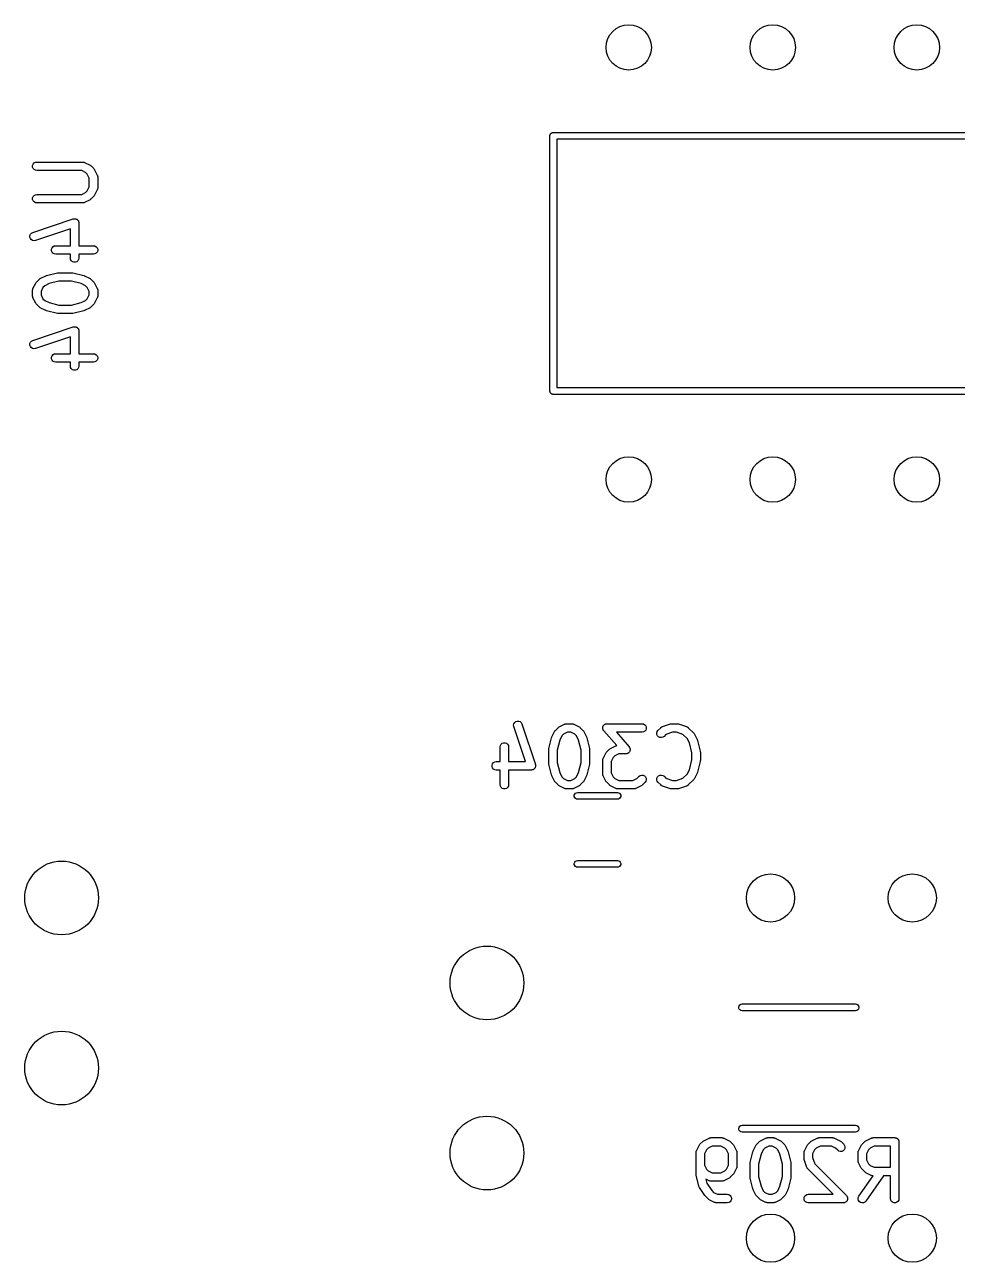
# Model space of a CAD drawing. Extents: x 25 to 326, y -201 to -21.
# Drawn here: x 59.35 to 75.79, y -133.43 to -111.6 of the extents above; entities that cross this region are included whole.
import ezdxf

# ---------------------------------------------------------------- set-up
doc = ezdxf.new("R2010")
doc.units = 0
doc.header["$MEASUREMENT"] = 0
doc.layers.add('BLACK', color=7, linetype='CONTINUOUS')

msp = doc.modelspace()

# ---------------------------------------------------------------- linework, layer by layer
at = {"layer": 'Black'}
for p, q in [((68.61, -113.56), (68.6109, -113.555)), ((68.61, -118.06), (68.61, -113.56)), ((68.6109, -113.55), (68.6127, -113.545)), ((68.6109, -113.555), (68.6109, -113.55)), ((68.6127, -113.545), (68.6136, -113.539)), ((68.6136, -113.539), (68.6162, -113.535)), ((68.6162, -113.535), (68.618, -113.53)), ((68.618, -113.53), (68.6214, -113.526)), ((68.6214, -113.526), (68.624, -113.521)), ((68.624, -113.521), (68.6281, -113.518)), ((68.6281, -113.518), (68.6314, -113.514)), ((68.6314, -113.514), (68.636, -113.511)), ((68.636, -113.511), (68.64, -113.508)), ((68.64, -113.508), (68.6449, -113.506)), ((68.6449, -113.506), (68.6495, -113.504)), ((68.6495, -113.504), (68.6547, -113.503)), ((68.6547, -113.503), (68.6596, -113.501)), ((68.6596, -113.501), (68.6648, -113.501)), ((68.6648, -113.501), (68.67, -113.5)), ((68.67, -113.5), (89.11, -113.5)), ((68.73, -113.62), (68.73, -118)), ((89.05, -113.62), (68.73, -113.62)), ((59.4885, -114.083), (59.4974, -114.058)), ((59.4885, -114.109), (59.4885, -114.083)), ((59.4974, -114.133), (59.4885, -114.109)), ((59.4974, -114.058), (59.5142, -114.038)), ((59.5142, -114.153), (59.4974, -114.133)), ((59.5142, -114.038), (59.5367, -114.025)), ((59.5367, -114.025), (59.5624, -114.021)), ((59.5624, -114.021), (60.3719, -114.021)), ((60.3719, -114.021), (60.3762, -114.021)), ((60.3762, -114.021), (60.3805, -114.021)), ((60.3805, -114.021), (60.3889, -114.024)), ((60.3889, -114.024), (60.3976, -114.025)), ((60.3976, -114.025), (60.4013, -114.027)), ((60.4013, -114.027), (60.4054, -114.029)), ((60.4054, -114.029), (60.5007, -114.076)), ((60.5007, -114.076), (60.5103, -114.083)), ((60.5103, -114.083), (60.5202, -114.09)), ((60.5202, -114.09), (60.5678, -114.138)), ((60.5678, -114.138), (60.5747, -114.148)), ((59.5367, -114.166), (59.5142, -114.153)), ((59.5624, -114.171), (59.5367, -114.166)), ((60.3542, -114.171), (59.5624, -114.171)), ((60.4227, -114.205), (60.3542, -114.171)), ((60.4531, -114.235), (60.4227, -114.205)), ((60.4874, -114.304), (60.4531, -114.235)), ((60.4874, -114.459), (60.4874, -114.304)), ((60.5747, -114.148), (60.5818, -114.157)), ((60.5818, -114.157), (60.6295, -114.253)), ((60.6295, -114.253), (60.6307, -114.257)), ((60.6307, -114.257), (60.6329, -114.261)), ((60.6329, -114.261), (60.6344, -114.269)), ((60.6344, -114.269), (60.6369, -114.278)), ((60.6369, -114.278), (60.6366, -114.282)), ((60.6366, -114.282), (60.6374, -114.286)), ((60.6374, -114.286), (60.6374, -114.477)), ((60.3542, -114.592), (60.4227, -114.558)), ((60.4227, -114.558), (60.4531, -114.527)), ((60.4531, -114.527), (60.4874, -114.459)), ((60.6295, -114.51), (60.5818, -114.605)), ((60.6307, -114.506), (60.6295, -114.51)), ((60.6329, -114.502), (60.6307, -114.506)), ((60.6344, -114.494), (60.6329, -114.502)), ((60.6369, -114.485), (60.6344, -114.494)), ((60.6374, -114.477), (60.6366, -114.481)), ((60.6366, -114.481), (60.6369, -114.485)), ((59.4885, -114.654), (59.4974, -114.63)), ((59.4885, -114.68), (59.4885, -114.654)), ((59.4974, -114.705), (59.4885, -114.68)), ((59.4974, -114.63), (59.5142, -114.61)), ((59.5142, -114.725), (59.4974, -114.705)), ((59.5142, -114.61), (59.5367, -114.597)), ((59.5367, -114.738), (59.5142, -114.725)), ((59.5367, -114.597), (59.5624, -114.592)), ((59.5624, -114.742), (59.5367, -114.738)), ((59.5624, -114.592), (60.3542, -114.592)), ((60.3719, -114.742), (59.5624, -114.742)), ((60.3762, -114.741), (60.3719, -114.742)), ((60.3805, -114.742), (60.3762, -114.741)), ((60.3889, -114.739), (60.3805, -114.742)), ((60.3976, -114.738), (60.3889, -114.739)), ((60.4013, -114.735), (60.3976, -114.738)), ((60.4054, -114.734), (60.4013, -114.735)), ((60.5007, -114.687), (60.4054, -114.734)), ((60.5103, -114.679), (60.5007, -114.687)), ((60.5202, -114.673), (60.5103, -114.679)), ((60.5678, -114.625), (60.5202, -114.673)), ((60.5747, -114.615), (60.5678, -114.625)), ((60.5818, -114.605), (60.5747, -114.615)), ((59.491, -115.263), (60.2053, -115.025)), ((60.154, -115.2), (59.5385, -115.405)), ((60.154, -115.497), (60.154, -115.2)), ((60.2053, -115.025), (60.2108, -115.024)), ((60.2108, -115.024), (60.216, -115.022)), ((60.216, -115.022), (60.2236, -115.022)), ((60.2236, -115.022), (60.2311, -115.021)), ((60.2311, -115.021), (60.2365, -115.022)), ((60.2365, -115.022), (60.2421, -115.022)), ((60.2421, -115.022), (60.2492, -115.024)), ((60.2492, -115.024), (60.2566, -115.026)), ((60.2566, -115.026), (60.2613, -115.029)), ((60.2613, -115.029), (60.2665, -115.031)), ((60.2665, -115.031), (60.2724, -115.036)), ((60.2724, -115.036), (60.2788, -115.04)), ((60.2788, -115.04), (60.2823, -115.044)), ((60.2823, -115.044), (60.2865, -115.048)), ((60.2865, -115.048), (60.2903, -115.054)), ((60.2903, -115.054), (60.295, -115.06)), ((60.295, -115.06), (60.2968, -115.065)), ((60.2968, -115.065), (60.2995, -115.07)), ((60.2995, -115.07), (60.3008, -115.078)), ((60.3008, -115.078), (60.3032, -115.085)), ((60.3032, -115.085), (60.3031, -115.09)), ((60.3031, -115.09), (60.304, -115.096)), ((60.304, -115.096), (60.304, -115.497)), ((59.4406, -115.345), (59.4413, -115.319)), ((59.4488, -115.37), (59.4406, -115.345)), ((59.4413, -115.319), (59.4509, -115.295)), ((59.465, -115.39), (59.4488, -115.37)), ((59.4509, -115.295), (59.4681, -115.275)), ((59.4872, -115.404), (59.465, -115.39)), ((59.4681, -115.275), (59.491, -115.263)), ((59.5127, -115.409), (59.4872, -115.404)), ((59.5385, -115.405), (59.5127, -115.409)), ((59.8219, -115.559), (59.8308, -115.534)), ((59.8219, -115.585), (59.8219, -115.559)), ((59.8308, -115.609), (59.8219, -115.585)), ((59.8308, -115.534), (59.8475, -115.514)), ((59.8475, -115.629), (59.8308, -115.609)), ((59.8475, -115.514), (59.8701, -115.501)), ((59.8701, -115.642), (59.8475, -115.629)), ((59.8701, -115.501), (59.8957, -115.497)), ((59.8957, -115.647), (59.8701, -115.642)), ((59.8957, -115.497), (60.154, -115.497)), ((60.154, -115.647), (59.8957, -115.647)), ((60.154, -115.715), (60.154, -115.647)), ((60.304, -115.497), (60.5624, -115.497)), ((60.5624, -115.647), (60.304, -115.647)), ((60.304, -115.647), (60.304, -115.715)), ((60.5624, -115.497), (60.588, -115.501)), ((60.588, -115.642), (60.5624, -115.647)), ((60.588, -115.501), (60.6106, -115.514)), ((60.6106, -115.629), (60.588, -115.642)), ((60.6106, -115.514), (60.6273, -115.534)), ((60.6273, -115.609), (60.6106, -115.629)), ((60.6273, -115.534), (60.6362, -115.559)), ((60.6362, -115.585), (60.6273, -115.609)), ((60.6362, -115.559), (60.6362, -115.585)), ((60.1586, -115.74), (60.154, -115.715)), ((60.1716, -115.763), (60.1586, -115.74)), ((60.1915, -115.78), (60.1716, -115.763)), ((60.216, -115.789), (60.1915, -115.78)), ((60.2421, -115.789), (60.216, -115.789)), ((60.2665, -115.78), (60.2421, -115.789)), ((60.2865, -115.763), (60.2665, -115.78)), ((60.2995, -115.74), (60.2865, -115.763)), ((60.304, -115.715), (60.2995, -115.74)), ((59.557, -116.138), (59.6046, -116.09)), ((59.6046, -116.09), (59.6144, -116.083)), ((59.6144, -116.083), (59.6241, -116.076)), ((59.6241, -116.076), (59.7193, -116.029)), ((59.7193, -116.029), (59.7272, -116.026)), ((59.7272, -116.026), (59.7347, -116.023)), ((59.7347, -116.023), (59.9251, -115.975)), ((59.9251, -115.975), (59.9343, -115.975)), ((59.9343, -115.975), (59.9433, -115.973)), ((59.9433, -115.973), (60.1814, -115.973)), ((60.1814, -115.973), (60.1905, -115.975)), ((60.1905, -115.975), (60.1996, -115.975)), ((60.1996, -115.975), (60.3901, -116.023)), ((60.3901, -116.023), (60.3976, -116.026)), ((60.3976, -116.026), (60.4054, -116.029)), ((60.4054, -116.029), (60.5007, -116.076)), ((60.5007, -116.076), (60.5103, -116.083)), ((60.5103, -116.083), (60.5202, -116.09)), ((60.5202, -116.09), (60.5678, -116.138)), ((59.4874, -116.286), (59.4881, -116.282)), ((59.4874, -116.381), (59.4874, -116.286)), ((59.4879, -116.278), (59.4904, -116.269)), ((59.4881, -116.282), (59.4879, -116.278)), ((59.4904, -116.269), (59.4919, -116.261)), ((59.4919, -116.261), (59.4941, -116.257)), ((59.4941, -116.257), (59.4953, -116.253)), ((59.4953, -116.253), (59.5429, -116.157)), ((59.5429, -116.157), (59.5501, -116.148)), ((59.5501, -116.148), (59.557, -116.138)), ((59.6716, -116.235), (59.6374, -116.304)), ((59.6374, -116.304), (59.6374, -116.364)), ((59.702, -116.205), (59.6716, -116.235)), ((59.779, -116.166), (59.702, -116.205)), ((59.9526, -116.123), (59.779, -116.166)), ((60.1722, -116.123), (59.9526, -116.123)), ((60.3457, -116.166), (60.1722, -116.123)), ((60.4227, -116.205), (60.3457, -116.166)), ((60.4531, -116.235), (60.4227, -116.205)), ((60.4874, -116.304), (60.4531, -116.235)), ((60.4874, -116.364), (60.4874, -116.304)), ((60.5678, -116.138), (60.5747, -116.148)), ((60.5747, -116.148), (60.5818, -116.157)), ((60.5818, -116.157), (60.6295, -116.253)), ((60.6295, -116.253), (60.6307, -116.257)), ((60.6307, -116.257), (60.6329, -116.261)), ((60.6329, -116.261), (60.6344, -116.269)), ((60.6344, -116.269), (60.6369, -116.278)), ((60.6369, -116.278), (60.6366, -116.282)), ((60.6366, -116.282), (60.6374, -116.286)), ((60.6374, -116.286), (60.6374, -116.381)), ((59.4881, -116.386), (59.4874, -116.381)), ((59.4879, -116.39), (59.4881, -116.386)), ((59.4904, -116.398), (59.4879, -116.39)), ((59.4919, -116.407), (59.4904, -116.398)), ((59.4941, -116.411), (59.4919, -116.407)), ((59.4953, -116.415), (59.4941, -116.411)), ((59.5429, -116.51), (59.4953, -116.415)), ((59.5501, -116.52), (59.5429, -116.51)), ((59.557, -116.53), (59.5501, -116.52)), ((59.6046, -116.577), (59.557, -116.53)), ((59.6374, -116.364), (59.6716, -116.432)), ((59.6716, -116.432), (59.702, -116.463)), ((59.702, -116.463), (59.779, -116.501)), ((59.779, -116.501), (59.9526, -116.545)), ((59.9526, -116.545), (60.1722, -116.545)), ((60.1722, -116.545), (60.3457, -116.501)), ((60.3457, -116.501), (60.4227, -116.463)), ((60.4227, -116.463), (60.4531, -116.432)), ((60.4531, -116.432), (60.4874, -116.364)), ((60.5678, -116.53), (60.5202, -116.577)), ((60.5747, -116.52), (60.5678, -116.53)), ((60.5818, -116.51), (60.5747, -116.52)), ((60.6295, -116.415), (60.5818, -116.51)), ((60.6307, -116.411), (60.6295, -116.415)), ((60.6329, -116.407), (60.6307, -116.411)), ((60.6344, -116.398), (60.6329, -116.407)), ((60.6369, -116.39), (60.6344, -116.398)), ((60.6374, -116.381), (60.6366, -116.386)), ((60.6366, -116.386), (60.6369, -116.39)), ((59.6144, -116.584), (59.6046, -116.577)), ((59.6241, -116.591), (59.6144, -116.584)), ((59.7193, -116.639), (59.6241, -116.591)), ((59.7272, -116.641), (59.7193, -116.639)), ((59.7347, -116.645), (59.7272, -116.641)), ((59.9251, -116.692), (59.7347, -116.645)), ((59.9343, -116.693), (59.9251, -116.692)), ((59.9433, -116.695), (59.9343, -116.693)), ((60.1814, -116.695), (59.9433, -116.695)), ((60.1905, -116.693), (60.1814, -116.695)), ((60.1996, -116.692), (60.1905, -116.693)), ((60.3901, -116.645), (60.1996, -116.692)), ((60.3976, -116.641), (60.3901, -116.645)), ((60.4054, -116.639), (60.3976, -116.641)), ((60.5007, -116.591), (60.4054, -116.639)), ((60.5103, -116.584), (60.5007, -116.591)), ((60.5202, -116.577), (60.5103, -116.584)), ((59.491, -117.167), (60.2053, -116.929)), ((60.2053, -116.929), (60.2108, -116.929)), ((60.2108, -116.929), (60.216, -116.927)), ((60.216, -116.927), (60.2236, -116.927)), ((60.2236, -116.927), (60.2311, -116.926)), ((60.2311, -116.926), (60.2365, -116.927)), ((60.2365, -116.927), (60.2421, -116.927)), ((60.2421, -116.927), (60.2492, -116.929)), ((60.2492, -116.929), (60.2566, -116.931)), ((60.2566, -116.931), (60.2613, -116.934)), ((60.2613, -116.934), (60.2665, -116.936)), ((60.2665, -116.936), (60.2724, -116.94)), ((60.2724, -116.94), (60.2788, -116.944)), ((60.2788, -116.944), (60.2823, -116.949)), ((60.2823, -116.949), (60.2865, -116.952)), ((60.2865, -116.952), (60.2903, -116.959)), ((60.2903, -116.959), (60.295, -116.965)), ((60.295, -116.965), (60.2968, -116.97)), ((60.2968, -116.97), (60.2995, -116.975)), ((60.2995, -116.975), (60.3008, -116.982)), ((60.3008, -116.982), (60.3032, -116.989)), ((59.4413, -117.224), (59.4509, -117.199)), ((59.4509, -117.199), (59.4681, -117.18)), ((59.4681, -117.18), (59.491, -117.167)), ((60.154, -117.105), (59.5385, -117.31)), ((60.154, -117.402), (60.154, -117.105)), ((60.3032, -116.989), (60.3031, -116.995)), ((60.3031, -116.995), (60.304, -117)), ((60.304, -117), (60.304, -117.402)), ((59.4406, -117.25), (59.4413, -117.224)), ((59.4488, -117.274), (59.4406, -117.25)), ((59.465, -117.295), (59.4488, -117.274)), ((59.4872, -117.308), (59.465, -117.295)), ((59.5127, -117.314), (59.4872, -117.308)), ((59.5385, -117.31), (59.5127, -117.314)), ((59.8475, -117.419), (59.8701, -117.406)), ((59.8701, -117.406), (59.8957, -117.402)), ((59.8957, -117.402), (60.154, -117.402)), ((60.304, -117.402), (60.5624, -117.402)), ((60.5624, -117.402), (60.588, -117.406)), ((60.588, -117.406), (60.6106, -117.419)), ((59.8219, -117.464), (59.8308, -117.439)), ((59.8219, -117.49), (59.8219, -117.464)), ((59.8308, -117.514), (59.8219, -117.49)), ((59.8308, -117.439), (59.8475, -117.419)), ((59.8475, -117.534), (59.8308, -117.514)), ((59.8701, -117.547), (59.8475, -117.534)), ((59.8957, -117.552), (59.8701, -117.547)), ((60.154, -117.552), (59.8957, -117.552)), ((60.154, -117.62), (60.154, -117.552)), ((60.1586, -117.645), (60.154, -117.62)), ((60.304, -117.62), (60.2995, -117.645)), ((60.5624, -117.552), (60.304, -117.552)), ((60.304, -117.552), (60.304, -117.62)), ((60.588, -117.547), (60.5624, -117.552)), ((60.6106, -117.534), (60.588, -117.547)), ((60.6106, -117.419), (60.6273, -117.439)), ((60.6273, -117.514), (60.6106, -117.534)), ((60.6273, -117.439), (60.6362, -117.464)), ((60.6362, -117.49), (60.6273, -117.514)), ((60.6362, -117.464), (60.6362, -117.49)), ((60.1716, -117.668), (60.1586, -117.645)), ((60.1915, -117.684), (60.1716, -117.668)), ((60.216, -117.693), (60.1915, -117.684)), ((60.2421, -117.693), (60.216, -117.693)), ((60.2665, -117.684), (60.2421, -117.693)), ((60.2865, -117.668), (60.2665, -117.684)), ((60.2995, -117.645), (60.2865, -117.668)), ((68.6109, -118.065), (68.61, -118.06)), ((68.6109, -118.07), (68.6109, -118.065)), ((68.6127, -118.075), (68.6109, -118.07)), ((68.73, -118), (89.05, -118)), ((68.6136, -118.081), (68.6127, -118.075)), ((68.6162, -118.085), (68.6136, -118.081)), ((68.618, -118.09), (68.6162, -118.085)), ((68.6214, -118.094), (68.618, -118.09)), ((68.624, -118.099), (68.6214, -118.094)), ((68.6281, -118.102), (68.624, -118.099)), ((68.6314, -118.106), (68.6281, -118.102)), ((68.636, -118.109), (68.6314, -118.106)), ((68.64, -118.112), (68.636, -118.109)), ((68.6449, -118.114), (68.64, -118.112)), ((68.6495, -118.116), (68.6449, -118.114)), ((68.6547, -118.117), (68.6495, -118.116)), ((68.6596, -118.119), (68.6547, -118.117)), ((68.6648, -118.119), (68.6596, -118.119)), ((68.67, -118.12), (68.6648, -118.119)), ((89.11, -118.12), (68.67, -118.12)), ((67.9703, -123.953), (67.9755, -123.927)), ((67.9741, -123.978), (67.9703, -123.953)), ((67.9755, -123.927), (67.9891, -123.905)), ((67.9891, -123.905), (68.0095, -123.889)), ((68.0095, -123.889), (68.0342, -123.881)), ((68.0342, -123.881), (68.0603, -123.881)), ((68.0603, -123.881), (68.0845, -123.891)), ((68.0845, -123.891), (68.104, -123.908)), ((68.104, -123.908), (68.1164, -123.931)), ((68.1164, -123.931), (68.3545, -124.645)), ((68.7736, -123.983), (68.8688, -123.935)), ((68.8688, -123.935), (68.873, -123.934)), ((68.873, -123.934), (68.8767, -123.932)), ((68.8767, -123.932), (68.8854, -123.93)), ((68.8854, -123.93), (68.8938, -123.928)), ((68.8938, -123.928), (68.8981, -123.928)), ((68.8981, -123.928), (68.9024, -123.927)), ((68.9024, -123.927), (68.9976, -123.927)), ((68.9976, -123.927), (69.0019, -123.928)), ((69.0019, -123.928), (69.0062, -123.928)), ((69.0062, -123.928), (69.0146, -123.93)), ((69.0146, -123.93), (69.0233, -123.932)), ((69.0233, -123.932), (69.027, -123.934)), ((69.027, -123.934), (69.0312, -123.935)), ((69.0312, -123.935), (69.1264, -123.983)), ((69.5492, -123.972), (69.5517, -123.965)), ((69.5517, -123.965), (69.5554, -123.96)), ((69.5554, -123.96), (69.5582, -123.955)), ((69.5582, -123.955), (69.5637, -123.951)), ((69.5637, -123.951), (69.5685, -123.945)), ((69.5685, -123.945), (69.5735, -123.942)), ((69.5735, -123.942), (69.5778, -123.938)), ((69.5778, -123.938), (69.5847, -123.936)), ((69.5847, -123.936), (69.591, -123.932)), ((69.591, -123.932), (69.5967, -123.931)), ((69.5967, -123.931), (69.6021, -123.929)), ((69.6021, -123.929), (69.6094, -123.929)), ((69.6094, -123.929), (69.6167, -123.927)), ((69.6167, -123.927), (70.2357, -123.927)), ((70.2357, -123.927), (70.2614, -123.932)), ((70.2614, -123.932), (70.2839, -123.945)), ((70.2839, -123.945), (70.3007, -123.965)), ((70.3007, -123.965), (70.3096, -123.989)), ((70.5929, -123.979), (70.7358, -123.931)), ((70.7358, -123.931), (70.7477, -123.929)), ((70.7477, -123.929), (70.7595, -123.927)), ((70.7595, -123.927), (70.8548, -123.927)), ((70.8548, -123.927), (70.8666, -123.929)), ((70.8666, -123.929), (70.8785, -123.931)), ((70.8785, -123.931), (71.0213, -123.979)), ((68.1793, -124.594), (67.9741, -123.978)), ((68.5915, -124.365), (68.6391, -124.175)), ((68.6391, -124.175), (68.6425, -124.167)), ((68.6425, -124.167), (68.6448, -124.159)), ((68.6448, -124.159), (68.6924, -124.064)), ((68.6924, -124.064), (68.6996, -124.054)), ((68.6996, -124.054), (68.7065, -124.045)), ((68.7065, -124.045), (68.7541, -123.997)), ((68.7541, -123.997), (68.7639, -123.99)), ((68.7639, -123.99), (68.7736, -123.983)), ((68.8212, -124.142), (68.7827, -124.219)), ((68.8516, -124.112), (68.8212, -124.142)), ((68.9201, -124.077), (68.8516, -124.112)), ((68.9799, -124.077), (68.9201, -124.077)), ((69.0484, -124.112), (68.9799, -124.077)), ((69.0788, -124.142), (69.0484, -124.112)), ((69.1173, -124.219), (69.0788, -124.142)), ((69.1264, -123.983), (69.1361, -123.99)), ((69.1361, -123.99), (69.1459, -123.997)), ((69.1459, -123.997), (69.1935, -124.045)), ((69.1935, -124.045), (69.2004, -124.054)), ((69.2004, -124.054), (69.2076, -124.064)), ((69.2076, -124.064), (69.2552, -124.159)), ((69.2552, -124.159), (69.2575, -124.167)), ((69.2575, -124.167), (69.2609, -124.175)), ((69.2609, -124.175), (69.3085, -124.365)), ((69.5417, -124.004), (69.5428, -123.997)), ((69.5428, -124.01), (69.5417, -124.004)), ((69.5428, -123.989), (69.5448, -123.984)), ((69.5428, -123.997), (69.5428, -123.989)), ((69.5428, -124.015), (69.5428, -124.01)), ((69.5453, -124.022), (69.5428, -124.015)), ((69.5448, -123.984), (69.5457, -123.978)), ((69.5467, -124.029), (69.5453, -124.022)), ((69.5457, -123.978), (69.5492, -123.972)), ((69.5497, -124.034), (69.5467, -124.029)), ((69.5517, -124.04), (69.5497, -124.034)), ((69.5564, -124.045), (69.5517, -124.04)), ((69.5602, -124.052), (69.5564, -124.045)), ((69.7877, -124.312), (69.5602, -124.052)), ((70.2357, -124.077), (69.7819, -124.077)), ((69.7819, -124.077), (70.0064, -124.334)), ((70.2614, -124.073), (70.2357, -124.077)), ((70.2839, -124.06), (70.2614, -124.073)), ((70.3007, -124.04), (70.2839, -124.06)), ((70.3096, -124.015), (70.3007, -124.04)), ((70.3096, -123.989), (70.3096, -124.015)), ((70.4943, -124.091), (70.5011, -124.066)), ((70.4966, -124.117), (70.4943, -124.091)), ((70.5076, -124.141), (70.4966, -124.117)), ((70.5011, -124.066), (70.516, -124.045)), ((70.526, -124.159), (70.5076, -124.141)), ((70.516, -124.045), (70.5636, -123.997)), ((70.5496, -124.17), (70.526, -124.159)), ((70.5756, -124.172), (70.5496, -124.17)), ((70.5636, -123.997), (70.5672, -123.994)), ((70.5672, -123.994), (70.57, -123.991)), ((70.57, -123.991), (70.5778, -123.987)), ((70.6007, -124.166), (70.5756, -124.172)), ((70.5778, -123.987), (70.585, -123.982)), ((70.585, -123.982), (70.5891, -123.981)), ((70.5891, -123.981), (70.5929, -123.979)), ((70.6221, -124.151), (70.6007, -124.166)), ((70.6572, -124.116), (70.6221, -124.151)), ((70.7717, -124.077), (70.6572, -124.116)), ((70.8426, -124.077), (70.7717, -124.077)), ((70.9571, -124.116), (70.8426, -124.077)), ((71.0312, -124.19), (70.9571, -124.116)), ((71.0213, -123.979), (71.0251, -123.981)), ((71.0251, -123.981), (71.0293, -123.982)), ((71.0293, -123.982), (71.0365, -123.987)), ((71.0365, -123.987), (71.0442, -123.991)), ((71.0442, -123.991), (71.0471, -123.994)), ((71.0471, -123.994), (71.0507, -123.997)), ((71.0507, -123.997), (71.1459, -124.092)), ((71.1459, -124.092), (71.1528, -124.102)), ((71.1528, -124.102), (71.1599, -124.112)), ((71.1599, -124.112), (71.2076, -124.207)), ((67.7321, -124.336), (67.7367, -124.31)), ((67.7321, -124.594), (67.7321, -124.336)), ((67.7367, -124.31), (67.7497, -124.288)), ((67.7497, -124.288), (67.7696, -124.271)), ((67.7696, -124.271), (67.7941, -124.262)), ((67.7941, -124.262), (67.8202, -124.262)), ((67.8202, -124.262), (67.8446, -124.271)), ((67.8446, -124.271), (67.8646, -124.288)), ((67.8646, -124.288), (67.8776, -124.31)), ((67.8776, -124.31), (67.8821, -124.336)), ((67.8821, -124.336), (67.8821, -124.594)), ((68.5893, -124.383), (68.5909, -124.374)), ((68.5893, -124.621), (68.5893, -124.383)), ((68.5909, -124.374), (68.5915, -124.365)), ((68.7827, -124.219), (68.7393, -124.393)), ((68.7393, -124.393), (68.7393, -124.612)), ((69.1607, -124.393), (69.1173, -124.219)), ((69.1607, -124.612), (69.1607, -124.393)), ((69.3085, -124.365), (69.3091, -124.374)), ((69.3091, -124.374), (69.3107, -124.383)), ((69.3107, -124.383), (69.3107, -124.621)), ((69.6113, -124.426), (69.6589, -124.378)), ((69.6589, -124.378), (69.6687, -124.371)), ((69.6687, -124.371), (69.6784, -124.364)), ((69.6784, -124.364), (69.7736, -124.316)), ((69.7736, -124.316), (69.7777, -124.315)), ((69.7777, -124.315), (69.7815, -124.313)), ((69.7815, -124.313), (69.7877, -124.312)), ((70.0064, -124.334), (70.0102, -124.34)), ((70.0102, -124.34), (70.015, -124.346)), ((70.015, -124.346), (70.0169, -124.351)), ((70.0169, -124.351), (70.0199, -124.356)), ((70.0199, -124.356), (70.0214, -124.363)), ((70.0219, -124.402), (70.021, -124.408)), ((70.0214, -124.363), (70.0239, -124.37)), ((70.0239, -124.396), (70.0219, -124.402)), ((70.0239, -124.37), (70.0239, -124.376)), ((70.0239, -124.376), (70.025, -124.382)), ((70.025, -124.382), (70.0239, -124.389)), ((70.0239, -124.389), (70.0239, -124.396)), ((71.0697, -124.267), (71.0312, -124.19)), ((71.1131, -124.44), (71.0697, -124.267)), ((71.2076, -124.207), (71.2099, -124.215)), ((71.2099, -124.215), (71.2132, -124.222)), ((71.2132, -124.222), (71.2609, -124.413)), ((67.5993, -124.632), (67.6161, -124.612)), ((67.6161, -124.612), (67.6386, -124.599)), ((67.6386, -124.599), (67.6643, -124.594)), ((67.6643, -124.594), (67.7321, -124.594)), ((67.8821, -124.594), (68.1793, -124.594)), ((68.7393, -124.612), (68.7827, -124.786)), ((69.1173, -124.786), (69.1607, -124.612)), ((69.5417, -124.574), (69.5424, -124.57)), ((69.5417, -124.812), (69.5417, -124.574)), ((69.5422, -124.565), (69.5447, -124.557)), ((69.5424, -124.57), (69.5422, -124.565)), ((69.5447, -124.557), (69.5462, -124.548)), ((69.5462, -124.548), (69.5484, -124.544)), ((69.5484, -124.544), (69.5496, -124.54)), ((69.5496, -124.54), (69.5972, -124.445)), ((69.5972, -124.445), (69.6044, -124.435)), ((69.6044, -124.435), (69.6113, -124.426)), ((69.7259, -124.523), (69.6917, -124.592)), ((69.6917, -124.592), (69.6917, -124.794)), ((69.7563, -124.493), (69.7259, -124.523)), ((69.8248, -124.458), (69.7563, -124.493)), ((69.95, -124.458), (69.8248, -124.458)), ((69.9572, -124.457), (69.95, -124.458)), ((69.9646, -124.457), (69.9572, -124.457)), ((69.97, -124.455), (69.9646, -124.457)), ((69.9757, -124.454), (69.97, -124.455)), ((69.982, -124.45), (69.9757, -124.454)), ((69.9888, -124.447), (69.982, -124.45)), ((69.9932, -124.444), (69.9888, -124.447)), ((69.9982, -124.441), (69.9932, -124.444)), ((70.0029, -124.435), (69.9982, -124.441)), ((70.0084, -124.43), (70.0029, -124.435)), ((70.0112, -124.425), (70.0084, -124.43)), ((70.015, -124.421), (70.0112, -124.425)), ((70.0175, -124.414), (70.015, -124.421)), ((70.021, -124.408), (70.0175, -124.414)), ((71.0697, -124.738), (71.1131, -124.565)), ((71.1131, -124.565), (71.1131, -124.44)), ((71.2609, -124.592), (71.2132, -124.782)), ((71.2609, -124.413), (71.2615, -124.422)), ((71.2615, -124.583), (71.2609, -124.592)), ((71.2615, -124.422), (71.2631, -124.431)), ((71.2631, -124.574), (71.2615, -124.583)), ((71.2631, -124.431), (71.2631, -124.574)), ((67.5904, -124.656), (67.5993, -124.632)), ((67.5904, -124.682), (67.5904, -124.656)), ((67.5993, -124.707), (67.5904, -124.682)), ((67.6161, -124.727), (67.5993, -124.707)), ((67.6386, -124.74), (67.6161, -124.727)), ((67.6643, -124.744), (67.6386, -124.74)), ((67.7321, -124.744), (67.6643, -124.744)), ((67.7321, -125.002), (67.7321, -124.744)), ((68.2833, -124.744), (67.8821, -124.744)), ((67.8821, -124.744), (67.8821, -125.002)), ((68.2888, -124.743), (68.2833, -124.744)), ((68.2943, -124.743), (68.2888, -124.743)), ((68.3015, -124.741), (68.2943, -124.743)), ((68.309, -124.74), (68.3015, -124.741)), ((68.3138, -124.737), (68.309, -124.74)), ((68.319, -124.735), (68.3138, -124.737)), ((68.325, -124.73), (68.319, -124.735)), ((68.3315, -124.727), (68.325, -124.73)), ((68.3351, -124.722), (68.3315, -124.727)), ((68.3394, -124.719), (68.3351, -124.722)), ((68.3434, -124.712), (68.3394, -124.719)), ((68.3483, -124.707), (68.3434, -124.712)), ((68.3502, -124.701), (68.3483, -124.707)), ((68.3531, -124.697), (68.3502, -124.701)), ((68.3546, -124.689), (68.3531, -124.697)), ((68.3545, -124.645), (68.3553, -124.651)), ((68.3572, -124.682), (68.3546, -124.689)), ((68.3553, -124.651), (68.3572, -124.656)), ((68.3572, -124.656), (68.3572, -124.664)), ((68.3572, -124.664), (68.3583, -124.671)), ((68.3583, -124.671), (68.3572, -124.677)), ((68.3572, -124.677), (68.3572, -124.682)), ((68.5909, -124.63), (68.5893, -124.621)), ((68.5915, -124.64), (68.5909, -124.63)), ((68.6391, -124.83), (68.5915, -124.64)), ((68.6425, -124.838), (68.6391, -124.83)), ((68.6448, -124.845), (68.6425, -124.838)), ((68.7827, -124.786), (68.8212, -124.863)), ((69.0788, -124.863), (69.1173, -124.786)), ((69.2575, -124.838), (69.2552, -124.845)), ((69.2609, -124.83), (69.2575, -124.838)), ((69.3085, -124.64), (69.2609, -124.83)), ((69.3091, -124.63), (69.3085, -124.64)), ((69.3107, -124.621), (69.3091, -124.63)), ((69.5424, -124.816), (69.5417, -124.812)), ((69.5422, -124.82), (69.5424, -124.816)), ((69.5447, -124.829), (69.5422, -124.82)), ((69.5462, -124.838), (69.5447, -124.829)), ((69.5484, -124.841), (69.5462, -124.838)), ((69.6917, -124.794), (69.7259, -124.863)), ((70.1827, -124.854), (70.204, -124.839)), ((70.204, -124.839), (70.2292, -124.832)), ((70.2292, -124.832), (70.2551, -124.835)), ((70.2551, -124.835), (70.2787, -124.846)), ((70.526, -124.846), (70.5496, -124.835)), ((70.5496, -124.835), (70.5756, -124.832)), ((70.5756, -124.832), (70.6007, -124.839)), ((70.6007, -124.839), (70.6221, -124.854)), ((70.9571, -124.889), (71.0312, -124.815)), ((71.0312, -124.815), (71.0697, -124.738)), ((71.2076, -124.798), (71.1599, -124.893)), ((71.2099, -124.79), (71.2076, -124.798)), ((71.2132, -124.782), (71.2099, -124.79)), ((67.7367, -125.028), (67.7321, -125.002)), ((67.7497, -125.051), (67.7367, -125.028)), ((67.7696, -125.067), (67.7497, -125.051)), ((67.8646, -125.051), (67.8446, -125.067)), ((67.8776, -125.028), (67.8646, -125.051)), ((67.8821, -125.002), (67.8776, -125.028)), ((68.6924, -124.941), (68.6448, -124.845)), ((68.6996, -124.95), (68.6924, -124.941)), ((68.7065, -124.96), (68.6996, -124.95)), ((68.7541, -125.008), (68.7065, -124.96)), ((68.7639, -125.015), (68.7541, -125.008)), ((68.7736, -125.022), (68.7639, -125.015)), ((68.8688, -125.069), (68.7736, -125.022)), ((68.8212, -124.863), (68.8516, -124.893)), ((68.8516, -124.893), (68.9201, -124.927)), ((68.9201, -124.927), (68.9799, -124.927)), ((68.9799, -124.927), (69.0484, -124.893)), ((69.1264, -125.022), (69.0312, -125.069)), ((69.0484, -124.893), (69.0788, -124.863)), ((69.1361, -125.015), (69.1264, -125.022)), ((69.1459, -125.008), (69.1361, -125.015)), ((69.1935, -124.96), (69.1459, -125.008)), ((69.2004, -124.95), (69.1935, -124.96)), ((69.2076, -124.941), (69.2004, -124.95)), ((69.2552, -124.845), (69.2076, -124.941)), ((69.5496, -124.845), (69.5484, -124.841)), ((69.5972, -124.941), (69.5496, -124.845)), ((69.6044, -124.95), (69.5972, -124.941)), ((69.6113, -124.96), (69.6044, -124.95)), ((69.6589, -125.008), (69.6113, -124.96)), ((69.6687, -125.015), (69.6589, -125.008)), ((69.6784, -125.022), (69.6687, -125.015)), ((69.7736, -125.069), (69.6784, -125.022)), ((69.7259, -124.863), (69.7563, -124.893)), ((69.7563, -124.893), (69.8248, -124.927)), ((69.8248, -124.927), (70.0752, -124.927)), ((70.0752, -124.927), (70.1437, -124.893)), ((70.2216, -125.022), (70.1264, -125.069)), ((70.1437, -124.893), (70.1827, -124.854)), ((70.2313, -125.015), (70.2216, -125.022)), ((70.2411, -125.008), (70.2313, -125.015)), ((70.2887, -124.96), (70.2411, -125.008)), ((70.2787, -124.846), (70.2972, -124.864)), ((70.3037, -124.939), (70.2887, -124.96)), ((70.2972, -124.864), (70.3082, -124.888)), ((70.3104, -124.914), (70.3037, -124.939)), ((70.3082, -124.888), (70.3104, -124.914)), ((70.4943, -124.914), (70.4966, -124.888)), ((70.5011, -124.939), (70.4943, -124.914)), ((70.4966, -124.888), (70.5076, -124.864)), ((70.516, -124.96), (70.5011, -124.939)), ((70.5076, -124.864), (70.526, -124.846)), ((70.5636, -125.008), (70.516, -124.96)), ((70.5672, -125.01), (70.5636, -125.008)), ((70.57, -125.014), (70.5672, -125.01)), ((70.5778, -125.018), (70.57, -125.014)), ((70.585, -125.023), (70.5778, -125.018)), ((70.5891, -125.024), (70.585, -125.023)), ((70.5929, -125.026), (70.5891, -125.024)), ((70.7358, -125.074), (70.5929, -125.026)), ((70.6221, -124.854), (70.6572, -124.889)), ((70.6572, -124.889), (70.7717, -124.927)), ((70.7717, -124.927), (70.8426, -124.927)), ((70.8426, -124.927), (70.9571, -124.889)), ((71.0213, -125.026), (70.8785, -125.074)), ((71.0251, -125.024), (71.0213, -125.026)), ((71.0293, -125.023), (71.0251, -125.024)), ((71.0365, -125.018), (71.0293, -125.023)), ((71.0442, -125.014), (71.0365, -125.018)), ((71.0471, -125.01), (71.0442, -125.014)), ((71.0507, -125.008), (71.0471, -125.01)), ((71.1459, -124.913), (71.0507, -125.008)), ((71.1528, -124.903), (71.1459, -124.913)), ((71.1599, -124.893), (71.1528, -124.903)), ((67.7941, -125.076), (67.7696, -125.067)), ((67.8202, -125.076), (67.7941, -125.076)), ((67.8446, -125.067), (67.8202, -125.076)), ((68.873, -125.071), (68.8688, -125.069)), ((68.8767, -125.073), (68.873, -125.071)), ((68.8854, -125.074), (68.8767, -125.073)), ((68.8938, -125.077), (68.8854, -125.074)), ((68.8981, -125.077), (68.8938, -125.077)), ((68.9024, -125.077), (68.8981, -125.077)), ((68.9976, -125.077), (68.9024, -125.077)), ((69.0019, -125.077), (68.9976, -125.077)), ((69.0062, -125.077), (69.0019, -125.077)), ((69.0146, -125.074), (69.0062, -125.077)), ((69.0233, -125.073), (69.0146, -125.074)), ((69.027, -125.071), (69.0233, -125.073)), ((69.0312, -125.069), (69.027, -125.071)), ((69.0409, -125.19), (69.048, -125.17)), ((69.0409, -125.21), (69.0409, -125.19)), ((69.048, -125.23), (69.0409, -125.21)), ((69.048, -125.17), (69.0614, -125.154)), ((69.0614, -125.246), (69.048, -125.23)), ((69.0614, -125.154), (69.0795, -125.144)), ((69.0795, -125.256), (69.0614, -125.246)), ((69.0795, -125.144), (69.1, -125.14)), ((69.1, -125.26), (69.0795, -125.256)), ((69.1, -125.14), (69.8, -125.14)), ((69.8, -125.26), (69.1, -125.26)), ((69.7777, -125.071), (69.7736, -125.069)), ((69.7815, -125.073), (69.7777, -125.071)), ((69.7901, -125.074), (69.7815, -125.073)), ((69.7986, -125.077), (69.7901, -125.074)), ((69.8029, -125.077), (69.7986, -125.077)), ((69.8, -125.14), (69.8205, -125.144)), ((69.8205, -125.256), (69.8, -125.26)), ((69.8071, -125.077), (69.8029, -125.077)), ((70.0929, -125.077), (69.8071, -125.077)), ((69.8205, -125.144), (69.8386, -125.154)), ((69.8386, -125.246), (69.8205, -125.256)), ((69.8386, -125.154), (69.852, -125.17)), ((69.852, -125.23), (69.8386, -125.246)), ((69.852, -125.17), (69.8591, -125.19)), ((69.8591, -125.21), (69.852, -125.23)), ((69.8591, -125.19), (69.8591, -125.21)), ((70.0971, -125.077), (70.0929, -125.077)), ((70.1014, -125.077), (70.0971, -125.077)), ((70.1099, -125.074), (70.1014, -125.077)), ((70.1185, -125.073), (70.1099, -125.074)), ((70.1223, -125.071), (70.1185, -125.073)), ((70.1264, -125.069), (70.1223, -125.071)), ((70.7477, -125.075), (70.7358, -125.074)), ((70.7595, -125.077), (70.7477, -125.075)), ((70.8548, -125.077), (70.7595, -125.077)), ((70.8666, -125.075), (70.8548, -125.077)), ((70.8785, -125.074), (70.8666, -125.075)), ((69.048, -126.37), (69.0614, -126.354)), ((69.0614, -126.354), (69.0795, -126.344)), ((69.0795, -126.344), (69.1, -126.34)), ((69.1, -126.34), (69.8, -126.34)), ((69.8, -126.34), (69.8205, -126.344)), ((69.8205, -126.344), (69.8386, -126.354)), ((69.8386, -126.354), (69.852, -126.37)), ((69.0409, -126.39), (69.048, -126.37)), ((69.0409, -126.41), (69.0409, -126.39)), ((69.048, -126.43), (69.0409, -126.41)), ((69.0614, -126.446), (69.048, -126.43)), ((69.0795, -126.456), (69.0614, -126.446)), ((69.1, -126.46), (69.0795, -126.456)), ((69.8, -126.46), (69.1, -126.46)), ((69.8205, -126.456), (69.8, -126.46)), ((69.8386, -126.446), (69.8205, -126.456)), ((69.852, -126.43), (69.8386, -126.446)), ((69.852, -126.37), (69.8591, -126.39)), ((69.8591, -126.41), (69.852, -126.43)), ((69.8591, -126.39), (69.8591, -126.41)), ((71.9409, -128.92), (71.948, -128.9)), ((71.9409, -128.94), (71.9409, -128.92)), ((71.948, -128.96), (71.9409, -128.94)), ((71.948, -128.9), (71.9614, -128.884)), ((71.9614, -128.976), (71.948, -128.96)), ((71.9614, -128.884), (71.9795, -128.874)), ((71.9795, -128.986), (71.9614, -128.976)), ((71.9795, -128.874), (72, -128.87)), ((72, -128.87), (74, -128.87)), ((74, -128.87), (74.0205, -128.874)), ((74.0205, -128.874), (74.0386, -128.884)), ((74.0386, -128.976), (74.0205, -128.986)), ((74.0386, -128.884), (74.052, -128.9)), ((74.052, -128.96), (74.0386, -128.976)), ((74.052, -128.9), (74.0591, -128.92)), ((74.0591, -128.94), (74.052, -128.96)), ((74.0591, -128.92), (74.0591, -128.94)), ((72, -128.99), (71.9795, -128.986)), ((74, -128.99), (72, -128.99)), ((74.0205, -128.986), (74, -128.99)), ((71.9409, -131.06), (71.948, -131.04)), ((71.9409, -131.08), (71.9409, -131.06)), ((71.948, -131.1), (71.9409, -131.08)), ((71.948, -131.04), (71.9614, -131.024)), ((71.9614, -131.116), (71.948, -131.1)), ((71.9614, -131.024), (71.9795, -131.014)), ((71.9795, -131.126), (71.9614, -131.116)), ((71.9795, -131.014), (72, -131.01)), ((72, -131.13), (71.9795, -131.126)), ((72, -131.01), (74, -131.01)), ((74, -131.13), (72, -131.13)), ((74, -131.01), (74.0205, -131.014)), ((74.0205, -131.126), (74, -131.13)), ((74.0205, -131.014), (74.0386, -131.024)), ((74.0386, -131.116), (74.0205, -131.126)), ((74.0386, -131.024), (74.052, -131.04)), ((74.052, -131.1), (74.0386, -131.116)), ((74.052, -131.04), (74.0591, -131.06)), ((74.0591, -131.08), (74.052, -131.1)), ((74.0591, -131.06), (74.0591, -131.08)), ((71.1948, -131.459), (71.2424, -131.364)), ((71.2424, -131.364), (71.2496, -131.354)), ((71.2496, -131.354), (71.2565, -131.345)), ((71.2565, -131.345), (71.3041, -131.297)), ((71.3041, -131.297), (71.3139, -131.29)), ((71.3139, -131.29), (71.3236, -131.283)), ((71.3236, -131.283), (71.4188, -131.235)), ((71.4701, -131.377), (71.4016, -131.412)), ((71.4188, -131.235), (71.423, -131.234)), ((71.423, -131.234), (71.4267, -131.232)), ((71.4267, -131.232), (71.4354, -131.23)), ((71.4354, -131.23), (71.4438, -131.228)), ((71.4438, -131.228), (71.4481, -131.228)), ((71.4481, -131.228), (71.4524, -131.227)), ((71.4524, -131.227), (71.6429, -131.227)), ((71.6252, -131.377), (71.4701, -131.377)), ((71.6937, -131.412), (71.6252, -131.377)), ((71.6429, -131.227), (71.6471, -131.228)), ((71.6471, -131.228), (71.6514, -131.228)), ((71.6514, -131.228), (71.6599, -131.23)), ((71.6599, -131.23), (71.6685, -131.232)), ((71.6685, -131.232), (71.6723, -131.234)), ((71.6723, -131.234), (71.6764, -131.235)), ((71.6764, -131.235), (71.7716, -131.283)), ((71.7716, -131.283), (71.7813, -131.29)), ((71.7813, -131.29), (71.7911, -131.297)), ((71.7911, -131.297), (71.8387, -131.345)), ((71.8387, -131.345), (71.8456, -131.354)), ((71.8456, -131.354), (71.8528, -131.364)), ((71.8528, -131.364), (71.9004, -131.459)), ((72.1948, -131.459), (72.2424, -131.364)), ((72.2424, -131.364), (72.2496, -131.354)), ((72.2496, -131.354), (72.2565, -131.345)), ((72.2565, -131.345), (72.3041, -131.297)), ((72.3041, -131.297), (72.3139, -131.29)), ((72.3139, -131.29), (72.3236, -131.283)), ((72.3236, -131.283), (72.4188, -131.235)), ((72.4701, -131.377), (72.4016, -131.412)), ((72.4188, -131.235), (72.423, -131.234)), ((72.423, -131.234), (72.4267, -131.232)), ((72.4267, -131.232), (72.4354, -131.23)), ((72.4354, -131.23), (72.4438, -131.228)), ((72.4438, -131.228), (72.4481, -131.228)), ((72.4481, -131.228), (72.4524, -131.227)), ((72.4524, -131.227), (72.5476, -131.227)), ((72.5299, -131.377), (72.4701, -131.377)), ((72.5984, -131.412), (72.5299, -131.377)), ((72.5476, -131.227), (72.5519, -131.228)), ((72.5519, -131.228), (72.5562, -131.228)), ((72.5562, -131.228), (72.5646, -131.23)), ((72.5646, -131.23), (72.5733, -131.232)), ((72.5733, -131.232), (72.577, -131.234)), ((72.577, -131.234), (72.5812, -131.235)), ((72.5812, -131.235), (72.6764, -131.283)), ((72.6764, -131.283), (72.6861, -131.29)), ((72.6861, -131.29), (72.6959, -131.297)), ((72.6959, -131.297), (72.7435, -131.345)), ((72.7435, -131.345), (72.7504, -131.354)), ((72.7504, -131.354), (72.7576, -131.364)), ((72.7576, -131.364), (72.8052, -131.459)), ((73.0996, -131.459), (73.1472, -131.364)), ((73.1472, -131.364), (73.1544, -131.354)), ((73.1544, -131.354), (73.1613, -131.345)), ((73.1613, -131.345), (73.2089, -131.297)), ((73.2089, -131.297), (73.2187, -131.29)), ((73.2187, -131.29), (73.2284, -131.283)), ((73.2284, -131.283), (73.3236, -131.235)), ((73.3748, -131.377), (73.3063, -131.412)), ((73.3236, -131.235), (73.3277, -131.234)), ((73.3277, -131.234), (73.3315, -131.232)), ((73.3315, -131.232), (73.3401, -131.23)), ((73.3401, -131.23), (73.3486, -131.228)), ((73.3486, -131.228), (73.3529, -131.228)), ((73.3529, -131.228), (73.3571, -131.227)), ((73.3571, -131.227), (73.5952, -131.227)), ((73.5775, -131.377), (73.3748, -131.377)), ((73.646, -131.412), (73.5775, -131.377)), ((73.5952, -131.227), (73.5995, -131.228)), ((73.5995, -131.228), (73.6038, -131.228)), ((73.6038, -131.228), (73.6122, -131.23)), ((73.6122, -131.23), (73.6209, -131.232)), ((73.6209, -131.232), (73.6246, -131.234)), ((73.6246, -131.234), (73.6288, -131.235)), ((73.6288, -131.235), (73.724, -131.283)), ((73.724, -131.283), (73.7337, -131.29)), ((73.7337, -131.29), (73.7435, -131.297)), ((73.7435, -131.297), (73.7911, -131.345)), ((73.7911, -131.345), (73.8061, -131.366)), ((73.8061, -131.366), (73.8128, -131.391)), ((74.052, -131.459), (74.0996, -131.364)), ((74.0996, -131.364), (74.1067, -131.354)), ((74.1067, -131.354), (74.1136, -131.345)), ((74.1136, -131.345), (74.1613, -131.297)), ((74.1613, -131.297), (74.1711, -131.29)), ((74.1711, -131.29), (74.1807, -131.283)), ((74.1807, -131.283), (74.276, -131.235)), ((74.3272, -131.377), (74.2587, -131.412)), ((74.276, -131.235), (74.2801, -131.234)), ((74.2801, -131.234), (74.2839, -131.232)), ((74.2839, -131.232), (74.2925, -131.23)), ((74.2925, -131.23), (74.3009, -131.228)), ((74.3009, -131.228), (74.3053, -131.228)), ((74.3053, -131.228), (74.3095, -131.227)), ((74.3095, -131.227), (74.6905, -131.227)), ((74.6155, -131.377), (74.3272, -131.377)), ((74.6155, -131.751), (74.6155, -131.377)), ((74.6905, -131.227), (74.6969, -131.229)), ((74.6969, -131.229), (74.7035, -131.229)), ((74.7035, -131.229), (74.7097, -131.231)), ((74.7097, -131.231), (74.7161, -131.232)), ((74.7161, -131.232), (74.7218, -131.235)), ((74.7218, -131.235), (74.728, -131.237)), ((74.728, -131.237), (74.733, -131.242)), ((74.733, -131.242), (74.7387, -131.245)), ((74.7387, -131.245), (74.7429, -131.25)), ((74.7429, -131.25), (74.7479, -131.254)), ((74.7479, -131.254), (74.7512, -131.26)), ((74.7512, -131.26), (74.7554, -131.265)), ((74.7554, -131.265), (74.7577, -131.271)), ((74.7577, -131.271), (74.761, -131.277)), ((74.761, -131.277), (74.7621, -131.283)), ((74.7621, -131.283), (74.7643, -131.289)), ((74.7643, -131.289), (74.7643, -131.296)), ((74.7643, -131.296), (74.7655, -131.302)), ((74.7655, -131.302), (74.7655, -132.302)), ((71.1869, -131.493), (71.1877, -131.489)), ((71.1869, -131.874), (71.1869, -131.493)), ((71.1874, -131.484), (71.1899, -131.476)), ((71.1877, -131.489), (71.1874, -131.484)), ((71.1899, -131.476), (71.1914, -131.467)), ((71.1914, -131.467), (71.1936, -131.463)), ((71.1936, -131.463), (71.1948, -131.459)), ((71.3712, -131.442), (71.3369, -131.511)), ((71.3369, -131.511), (71.3369, -131.713)), ((71.4016, -131.412), (71.3712, -131.442)), ((71.7241, -131.442), (71.6937, -131.412)), ((71.7583, -131.511), (71.7241, -131.442)), ((71.7583, -131.713), (71.7583, -131.511)), ((71.9004, -131.459), (71.9016, -131.463)), ((71.9016, -131.463), (71.9038, -131.467)), ((71.9038, -131.467), (71.9053, -131.476)), ((71.9053, -131.476), (71.9078, -131.484)), ((71.9078, -131.484), (71.9076, -131.489)), ((71.9076, -131.489), (71.9083, -131.493)), ((71.9083, -131.493), (71.9083, -131.731)), ((72.1415, -131.665), (72.1891, -131.475)), ((72.1891, -131.475), (72.1925, -131.467)), ((72.1925, -131.467), (72.1948, -131.459)), ((72.3327, -131.519), (72.2893, -131.693)), ((72.3712, -131.442), (72.3327, -131.519)), ((72.4016, -131.412), (72.3712, -131.442)), ((72.6288, -131.442), (72.5984, -131.412)), ((72.6673, -131.519), (72.6288, -131.442)), ((72.7107, -131.693), (72.6673, -131.519)), ((72.8052, -131.459), (72.8075, -131.467)), ((72.8075, -131.467), (72.8109, -131.475)), ((72.8109, -131.475), (72.8585, -131.665)), ((73.0917, -131.493), (73.0924, -131.489)), ((73.0917, -131.588), (73.0917, -131.493)), ((73.0938, -131.6), (73.0917, -131.588)), ((73.0922, -131.484), (73.0947, -131.476)), ((73.0924, -131.489), (73.0922, -131.484)), ((73.0955, -131.612), (73.0938, -131.6)), ((73.0947, -131.476), (73.0962, -131.467)), ((73.0962, -131.467), (73.0984, -131.463)), ((73.0984, -131.463), (73.0996, -131.459)), ((73.2759, -131.442), (73.2417, -131.511)), ((73.2417, -131.511), (73.2417, -131.576)), ((73.2417, -131.576), (73.2798, -131.69)), ((73.3063, -131.412), (73.2759, -131.442)), ((73.6851, -131.451), (73.646, -131.412)), ((73.7064, -131.466), (73.6851, -131.451)), ((73.7316, -131.472), (73.7064, -131.466)), ((73.7575, -131.47), (73.7316, -131.472)), ((73.7811, -131.459), (73.7575, -131.47)), ((73.7995, -131.441), (73.7811, -131.459)), ((73.8105, -131.417), (73.7995, -131.441)), ((73.8128, -131.391), (73.8105, -131.417)), ((74.044, -131.493), (74.0448, -131.489)), ((74.044, -131.636), (74.044, -131.493)), ((74.0445, -131.484), (74.047, -131.476)), ((74.0448, -131.489), (74.0445, -131.484)), ((74.047, -131.476), (74.0486, -131.467)), ((74.0486, -131.467), (74.0507, -131.463)), ((74.0507, -131.463), (74.052, -131.459)), ((74.2283, -131.442), (74.194, -131.511)), ((74.194, -131.511), (74.194, -131.618)), ((74.2587, -131.412), (74.2283, -131.442)), ((71.3369, -131.713), (71.3712, -131.782)), ((71.3712, -131.782), (71.4016, -131.812)), ((71.4016, -131.812), (71.4701, -131.846)), ((71.6252, -131.846), (71.6937, -131.812)), ((71.6937, -131.812), (71.7241, -131.782)), ((71.7241, -131.782), (71.7583, -131.713)), ((71.9004, -131.764), (71.8528, -131.86)), ((71.9016, -131.76), (71.9004, -131.764)), ((71.9038, -131.757), (71.9016, -131.76)), ((71.9053, -131.748), (71.9038, -131.757)), ((71.9078, -131.74), (71.9053, -131.748)), ((71.9083, -131.731), (71.9076, -131.735)), ((71.9076, -131.735), (71.9078, -131.74)), ((72.1393, -131.683), (72.1409, -131.674)), ((72.1393, -131.921), (72.1393, -131.683)), ((72.1409, -131.674), (72.1415, -131.665)), ((72.2893, -131.693), (72.2893, -131.912)), ((72.7107, -131.912), (72.7107, -131.693)), ((72.8585, -131.665), (72.8591, -131.674)), ((72.8591, -131.674), (72.8607, -131.683)), ((72.8607, -131.683), (72.8607, -131.921)), ((73.1431, -131.755), (73.0955, -131.612)), ((73.1452, -131.758), (73.1431, -131.755)), ((73.1463, -131.763), (73.1452, -131.758)), ((73.1513, -131.77), (73.1463, -131.763)), ((73.1555, -131.778), (73.1513, -131.77)), ((73.1588, -131.78), (73.1555, -131.778)), ((73.1613, -131.784), (73.1588, -131.78)), ((73.6046, -132.227), (73.1613, -131.784)), ((73.2798, -131.69), (73.8387, -132.249)), ((74.0448, -131.64), (74.044, -131.636)), ((74.0445, -131.644), (74.0448, -131.64)), ((74.047, -131.653), (74.0445, -131.644)), ((74.0486, -131.661), (74.047, -131.653)), ((74.0507, -131.665), (74.0486, -131.661)), ((74.052, -131.669), (74.0507, -131.665)), ((74.0996, -131.764), (74.052, -131.669)), ((74.1067, -131.774), (74.0996, -131.764)), ((74.1136, -131.784), (74.1067, -131.774)), ((74.1613, -131.832), (74.1136, -131.784)), ((74.194, -131.618), (74.2283, -131.687)), ((74.2283, -131.687), (74.2587, -131.717)), ((74.2587, -131.717), (74.3272, -131.751)), ((74.3272, -131.751), (74.6155, -131.751)), ((71.1885, -131.883), (71.1869, -131.874)), ((71.1891, -131.892), (71.1885, -131.883)), ((71.2368, -132.082), (71.1891, -131.892)), ((71.4188, -131.989), (71.3606, -131.959)), ((71.3606, -131.959), (71.3791, -132.033)), ((71.3791, -132.033), (71.463, -132.159)), ((71.423, -131.99), (71.4188, -131.989)), ((71.4267, -131.992), (71.423, -131.99)), ((71.4354, -131.993), (71.4267, -131.992)), ((71.4438, -131.996), (71.4354, -131.993)), ((71.4481, -131.996), (71.4438, -131.996)), ((71.4524, -131.996), (71.4481, -131.996)), ((71.6429, -131.996), (71.4524, -131.996)), ((71.4701, -131.846), (71.6252, -131.846)), ((71.6471, -131.996), (71.6429, -131.996)), ((71.6514, -131.996), (71.6471, -131.996)), ((71.6599, -131.993), (71.6514, -131.996)), ((71.6685, -131.992), (71.6599, -131.993)), ((71.6723, -131.99), (71.6685, -131.992)), ((71.6764, -131.989), (71.6723, -131.99)), ((71.7716, -131.941), (71.6764, -131.989)), ((71.7813, -131.934), (71.7716, -131.941)), ((71.7911, -131.927), (71.7813, -131.934)), ((71.8387, -131.879), (71.7911, -131.927)), ((71.8456, -131.869), (71.8387, -131.879)), ((71.8528, -131.86), (71.8456, -131.869)), ((72.1409, -131.93), (72.1393, -131.921)), ((72.1415, -131.94), (72.1409, -131.93)), ((72.1891, -132.13), (72.1415, -131.94)), ((72.2893, -131.912), (72.3327, -132.086)), ((72.6673, -132.086), (72.7107, -131.912)), ((72.8585, -131.94), (72.8109, -132.13)), ((72.8591, -131.93), (72.8585, -131.94)), ((72.8607, -131.921), (72.8591, -131.93)), ((74.0576, -132.259), (74.3085, -131.901)), ((74.1711, -131.838), (74.1613, -131.832)), ((74.1807, -131.846), (74.1711, -131.838)), ((74.4914, -131.901), (74.1805, -132.345)), ((74.276, -131.893), (74.1807, -131.846)), ((74.2801, -131.895), (74.276, -131.893)), ((74.2839, -131.897), (74.2801, -131.895)), ((74.2925, -131.898), (74.2839, -131.897)), ((74.3009, -131.901), (74.2925, -131.898)), ((74.3053, -131.9), (74.3009, -131.901)), ((74.3085, -131.901), (74.3053, -131.9)), ((74.6155, -131.901), (74.4914, -131.901)), ((74.6155, -132.302), (74.6155, -131.901)), ((71.2419, -132.094), (71.2368, -132.082)), ((71.2471, -132.106), (71.2419, -132.094)), ((71.3424, -132.249), (71.2471, -132.106)), ((71.3475, -132.254), (71.3424, -132.249)), ((71.3517, -132.26), (71.3475, -132.254)), ((71.463, -132.159), (71.4968, -132.193)), ((71.4968, -132.193), (71.5653, -132.227)), ((71.5653, -132.227), (71.7381, -132.227)), ((71.7381, -132.227), (71.7637, -132.232)), ((71.7637, -132.232), (71.7863, -132.245)), ((71.7863, -132.245), (71.803, -132.265)), ((72.1925, -132.138), (72.1891, -132.13)), ((72.1948, -132.145), (72.1925, -132.138)), ((72.2424, -132.241), (72.1948, -132.145)), ((72.2496, -132.25), (72.2424, -132.241)), ((72.2565, -132.26), (72.2496, -132.25)), ((72.3327, -132.086), (72.3712, -132.163)), ((72.3712, -132.163), (72.4016, -132.193)), ((72.4016, -132.193), (72.4701, -132.227)), ((72.4701, -132.227), (72.5299, -132.227)), ((72.5299, -132.227), (72.5984, -132.193)), ((72.5984, -132.193), (72.6288, -132.163)), ((72.6288, -132.163), (72.6673, -132.086)), ((72.7504, -132.25), (72.7435, -132.26)), ((72.7576, -132.241), (72.7504, -132.25)), ((72.8052, -132.145), (72.7576, -132.241)), ((72.8075, -132.138), (72.8052, -132.145)), ((72.8109, -132.13), (72.8075, -132.138)), ((73.1017, -132.265), (73.1185, -132.245)), ((73.1185, -132.245), (73.141, -132.232)), ((73.141, -132.232), (73.1667, -132.227)), ((73.1667, -132.227), (73.6046, -132.227)), ((73.8387, -132.249), (73.8444, -132.257)), ((73.8444, -132.257), (73.8507, -132.265)), ((74.0466, -132.283), (74.0576, -132.259)), ((71.3993, -132.308), (71.3517, -132.26)), ((71.4092, -132.315), (71.3993, -132.308)), ((71.4188, -132.322), (71.4092, -132.315)), ((71.5141, -132.369), (71.4188, -132.322)), ((71.5182, -132.371), (71.5141, -132.369)), ((71.522, -132.373), (71.5182, -132.371)), ((71.5306, -132.374), (71.522, -132.373)), ((71.539, -132.377), (71.5306, -132.374)), ((71.5434, -132.377), (71.539, -132.377)), ((71.5476, -132.377), (71.5434, -132.377)), ((71.7381, -132.377), (71.5476, -132.377)), ((71.7637, -132.373), (71.7381, -132.377)), ((71.7863, -132.36), (71.7637, -132.373)), ((71.803, -132.34), (71.7863, -132.36)), ((71.803, -132.265), (71.812, -132.289)), ((71.812, -132.315), (71.803, -132.34)), ((71.812, -132.289), (71.812, -132.315)), ((72.3041, -132.308), (72.2565, -132.26)), ((72.3139, -132.315), (72.3041, -132.308)), ((72.3236, -132.322), (72.3139, -132.315)), ((72.4188, -132.369), (72.3236, -132.322)), ((72.423, -132.371), (72.4188, -132.369)), ((72.4267, -132.373), (72.423, -132.371)), ((72.4354, -132.374), (72.4267, -132.373)), ((72.4438, -132.377), (72.4354, -132.374)), ((72.4481, -132.377), (72.4438, -132.377)), ((72.4524, -132.377), (72.4481, -132.377)), ((72.5476, -132.377), (72.4524, -132.377)), ((72.5519, -132.377), (72.5476, -132.377)), ((72.5562, -132.377), (72.5519, -132.377)), ((72.5646, -132.374), (72.5562, -132.377)), ((72.5733, -132.373), (72.5646, -132.374)), ((72.577, -132.371), (72.5733, -132.373)), ((72.5812, -132.369), (72.577, -132.371)), ((72.6764, -132.322), (72.5812, -132.369)), ((72.6861, -132.315), (72.6764, -132.322)), ((72.6959, -132.308), (72.6861, -132.315)), ((72.7435, -132.26), (72.6959, -132.308)), ((73.0928, -132.289), (73.1017, -132.265)), ((73.0928, -132.315), (73.0928, -132.289)), ((73.1017, -132.34), (73.0928, -132.315)), ((73.1185, -132.36), (73.1017, -132.34)), ((73.141, -132.373), (73.1185, -132.36)), ((73.1667, -132.377), (73.141, -132.373)), ((73.7857, -132.377), (73.1667, -132.377)), ((73.7954, -132.376), (73.7857, -132.377)), ((73.8051, -132.375), (73.7954, -132.376)), ((73.8081, -132.373), (73.8051, -132.375)), ((73.8114, -132.373), (73.8081, -132.373)), ((73.8198, -132.368), (73.8114, -132.373)), ((73.8287, -132.364), (73.8198, -132.368)), ((73.8311, -132.361), (73.8287, -132.364)), ((73.8339, -132.36), (73.8311, -132.361)), ((73.8402, -132.352), (73.8339, -132.36)), ((73.8472, -132.345), (73.8402, -132.352)), ((73.8485, -132.342), (73.8472, -132.345)), ((73.8507, -132.34), (73.8485, -132.342)), ((73.8507, -132.265), (73.8518, -132.268)), ((73.854, -132.331), (73.8507, -132.34)), ((73.8518, -132.268), (73.8537, -132.271)), ((73.8537, -132.271), (73.8562, -132.28)), ((73.8582, -132.322), (73.854, -132.331)), ((73.8562, -132.28), (73.8596, -132.289)), ((73.8584, -132.319), (73.8582, -132.322)), ((73.8596, -132.315), (73.8584, -132.319)), ((73.8596, -132.289), (73.8596, -132.293)), ((73.8596, -132.293), (73.8604, -132.296)), ((73.8604, -132.296), (73.8596, -132.306)), ((73.8596, -132.306), (73.8596, -132.315)), ((74.0443, -132.309), (74.0466, -132.283)), ((74.0511, -132.334), (74.0443, -132.309)), ((74.066, -132.355), (74.0511, -132.334)), ((74.0874, -132.37), (74.066, -132.355)), ((74.1125, -132.377), (74.0874, -132.37)), ((74.1385, -132.375), (74.1125, -132.377)), ((74.1621, -132.364), (74.1385, -132.375)), ((74.1805, -132.345), (74.1621, -132.364)), ((74.62, -132.328), (74.6155, -132.302)), ((74.633, -132.351), (74.62, -132.328)), ((74.653, -132.367), (74.633, -132.351)), ((74.6775, -132.376), (74.653, -132.367)), ((74.7035, -132.376), (74.6775, -132.376)), ((74.728, -132.367), (74.7035, -132.376)), ((74.7479, -132.351), (74.728, -132.367)), ((74.761, -132.328), (74.7479, -132.351)), ((74.7655, -132.302), (74.761, -132.328))]:
    msp.add_line(p, q, dxfattribs=at)
for centre, radius in [((70, -112), 0.4), ((72.54, -112), 0.4), ((75.08, -112), 0.4), ((70, -119.62), 0.4), ((72.54, -119.62), 0.4), ((75.08, -119.62), 0.4), ((60, -127), 0.65), ((72.5, -127), 0.425), ((75, -127), 0.425), ((67.5, -128.5), 0.65), ((60, -130), 0.65), ((67.5, -131.5), 0.65), ((72.5, -133), 0.425), ((75, -133), 0.425)]:
    msp.add_circle(centre, radius, dxfattribs=at)

doc.saveas('drawing.dxf')
